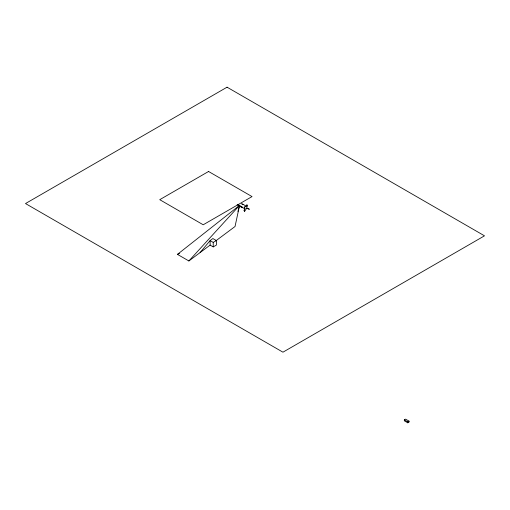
<?xml version="1.0" encoding="UTF-8"?>
<svg xmlns="http://www.w3.org/2000/svg" width="510" height="510" viewBox="0 0 510 510"><rect width="100%" height="100%" fill="white"/><g stroke="black" fill="none" stroke-linecap="round" stroke-linejoin="round"><path stroke-width="0.76" d="M246.936 204.969L247.56 205.256L246.751 208.195M244.201 210.324L244.296 211.025M244.258 210.968L244.277 210.037L244.175 210.432M244.628 211.229L244.621 211.114M237.934 211.44L239.579 205.345L177.448 254.375L188.866 260.967L210.114 245.106L210.114 240.592L212.868 238.54L216.38 240.567L216.38 245.08L213.225 246.904L210.114 245.106M244.252 210.145L245.017 207.997M245.68 206.671L246.719 205.16M245.743 206.697L246.502 205.326M246.681 208.137L244.781 211.146M246.547 205.256L246.885 205.039M200.079 252.597L210.114 240.592L213.225 242.384L216.38 240.567M188.866 260.967L239.579 205.345L235.04 226.51L216.036 240.688M249.173 209.1L246.636 208.278M237.137 204.72L241.995 207.525L242.486 207.092M404.322 419.864L405.584 419.131L409.052 421.139L409.052 422.082L407.79 422.809L404.322 420.807L404.322 419.864L407.79 421.866L409.052 421.139M177.448 254.375L179.507 253.336M249.39 209.247L247.382 208.462M241.67 203.528L245.189 205.555M241.772 204.057L242.983 204.759M237.552 204.338L241.804 206.792L241.995 207.525M240.127 206.193L243.646 208.227M407.79 421.866L407.79 422.809M213.225 242.384L213.225 246.904M244.953 208.571A1.377 0.797 -60 0 1 244.43 207.105A1.377 0.797 -60 0 1 246.043 206.295M247.273 208.679L247.586 208.45L247.273 208.679M227.052 87.191L25.5 203.554L282.948 352.187L484.5 235.824L227.052 87.191M208.565 171.487L159.738 199.678L203.209 224.776L252.036 196.586L208.565 171.487M244.551 207.991L244.233 207.908A3.672 2.123 0 0 0 244.551 207.991"/></g></svg>
